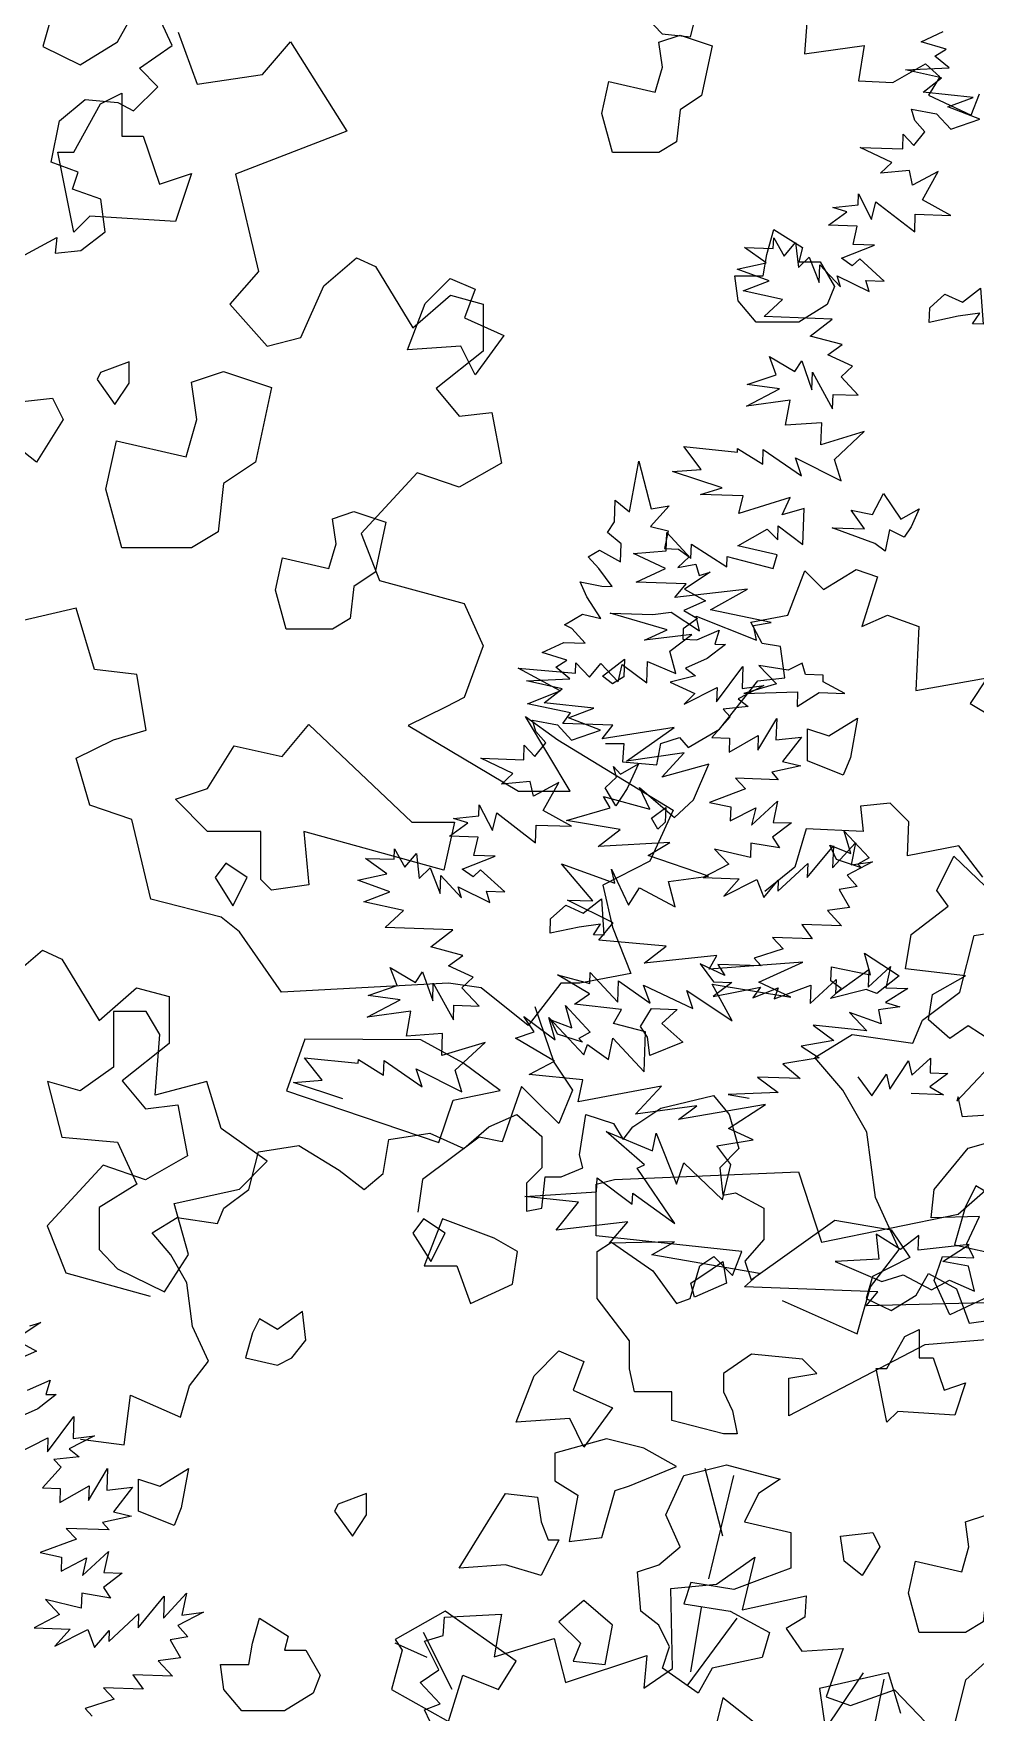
# Model space of a CAD drawing. Header units: inches. Extents: x 11.9 to 85.3, y 21.1 to 37.4.
# Drawn here: x 25.631 to 25.944, y 22.648 to 23.206 of the extents above; entities that cross this region are included whole.
import ezdxf

# ---------------------------------------------------------------- set-up
doc = ezdxf.new("R2010")
doc.units = ezdxf.units.IN
doc.header["$MEASUREMENT"] = 0
doc.layers.add('CAY', color=94, linetype='Continuous')
doc.layers.add('CAY-3', color=61, linetype='Continuous')

# ---------------------------------------------------------------- blocks, each defined once
blk = doc.blocks.new('A$C76451831')
at = {"layer": 'CAY'}
for p, q in [((1022.3, 1839.6), (1033, 1881.5)), ((1033, 1881.5), (1077.8, 1888.5)), ((994.6, 1818.9), (1022.3, 1839.6)), ((987.6, 1801.8), (994.6, 1818.9)), ((915, 1791.2), (942.7, 1808.3)), ((942.7, 1808.3), (987.6, 1801.8)), ((935.7, 1767), (915, 1791.2)), ((953.4, 1735.8), (935.7, 1767)), ((4659.2, 1730), (4666, 1767.4)), ((4666, 1767.4), (4675.2, 1732.1)), ((959.8, 1687.4), (953.4, 1735.8)), ((4648.1, 1722.6), (4648.6, 1738.5)), ((4648.6, 1738.5), (4659.2, 1730)), ((4688.4, 1734.4), (4674.7, 1719)), ((4675.2, 1732.1), (4688.4, 1734.4)), ((4642.8, 1714.7), (4648.1, 1722.6)), ((4674.7, 1719), (4687.7, 1715.8)), ((4687.7, 1715.8), (4685, 1702.8)), ((4653, 1706.2), (4642.8, 1714.7)), ((4652.5, 1693), (4653, 1706.2)), ((4628.6, 1696.6), (4636.9, 1701.7)), ((4636.5, 1688.1), (4628.6, 1696.6)), ((4636.9, 1701.7), (4652.5, 1693)), ((4685, 1702.8), (4695.4, 1702.4)), ((4703.4, 1696.7), (4694.9, 1688.8)), ((4694.9, 1688.8), (4708.2, 1691.1)), ((4695.4, 1702.4), (4703.4, 1696.7)), ((4708.2, 1691.1), (4710.6, 1682.8)), ((977.5, 1649), (959.8, 1687.4)), ((4627.6, 1667.1), (4622.5, 1678.2)), ((4622.5, 1678.2), (4638.7, 1674.9)), ((4646.4, 1674.6), (4636.5, 1688.1)), ((4718.8, 1685.3), (4699.8, 1672.8)), ((4710.6, 1682.8), (4718.8, 1685.3)), ((4637.9, 1650.9), (4627.6, 1667.1)), ((4638.7, 1674.9), (4646.4, 1674.6)), ((4699.8, 1672.8), (4715.4, 1664.1)), ((4611, 1646.4), (4624.4, 1654.1)), ((4624.4, 1654.1), (4637.9, 1650.9)), ((4715.4, 1664.1), (4699.3, 1656.9)), ((4699.3, 1656.9), (4709.5, 1651.1)), ((956.3, 1621.3), (977.5, 1649)), ((4616.3, 1643.5), (4611, 1646.4)), ((4626.4, 1632.7), (4616.3, 1643.5)), ((4698.8, 1643.4), (4698.5, 1635.7)), ((4709.5, 1651.1), (4698.8, 1643.4)), ((4708.9, 1635.3), (4725.5, 1642.4)), ((4725.5, 1642.4), (4722.4, 1632.1)), ((4594.4, 1625.7), (4610.5, 1633.3)), ((4610.5, 1633.3), (4626.4, 1632.7)), ((4698.5, 1635.7), (4708.9, 1635.3)), ((4730.1, 1631.8), (4716.6, 1621.4)), ((4722.4, 1632.1), (4730.1, 1631.8)), ((946.3, 1586.5), (956.3, 1621.3)), ((4612.8, 1620.1), (4594.4, 1625.7)), ((4604.5, 1614.9), (4612.8, 1620.1)), ((4716.6, 1621.4), (4700.5, 1614.3)), ((890.9, 1611.3), (946.3, 1586.5)), ((4582.8, 1604.8), (4615, 1606.4)), ((4609.3, 1598.9), (4582.8, 1604.8)), ((4615, 1606.4), (4604.5, 1614.9)), ((4708, 1608.6), (4689.3, 1603.8)), ((4689.3, 1603.8), (4707.5, 1595.4)), ((4700.5, 1614.3), (4708, 1608.6)), ((4723.6, 1589.4), (4743.1, 1615.5)), ((4743.1, 1615.5), (4742.6, 1599.2)), ((4595.8, 1588.5), (4609.3, 1598.9)), ((4699.6, 1587.6), (4724, 1599.9)), ((4707.5, 1595.4), (4699.6, 1587.6)), ((4724, 1599.9), (4723.6, 1589.4)), ((4758.5, 1601.4), (4739.6, 1591.6)), ((4739.6, 1591.6), (4747.1, 1585.9)), ((4742.6, 1599.2), (4758.5, 1601.4)), ((4632.8, 1584.5), (4595.8, 1588.5)), ((4614, 1577.4), (4632.8, 1584.5)), ((4747.1, 1585.9), (4728.4, 1583.8)), ((4728.4, 1583.8), (4733.7, 1578.2)), ((4587.2, 1575.6), (4605.7, 1572.3)), ((4589.7, 1567.4), (4587.2, 1575.6)), ((4597.1, 1559), (4589.7, 1567.4)), ((4605.7, 1572.3), (4616.2, 1561)), ((4637.7, 1568.4), (4614, 1577.4)), ((4616.2, 1561), (4637.7, 1568.4)), ((4733.7, 1578.2), (4720, 1562.8)), ((4754.1, 1553.5), (4768.1, 1577)), ((4768.1, 1577), (4767.5, 1561.2)), ((4580.8, 1546.4), (4581.1, 1557.2)), ((4581.1, 1557.2), (4589, 1548.8)), ((4589, 1548.8), (4597.1, 1559)), ((4720, 1562.8), (4733.1, 1562.4)), ((4732.8, 1552), (4754.5, 1564.3)), ((4733.1, 1562.4), (4732.8, 1552)), ((4754.5, 1564.3), (4754.1, 1553.5)), ((4767.5, 1561.2), (4786.6, 1563.2)), ((4786.6, 1563.2), (4772.4, 1545.1)), ((4572.7, 1536.2), (4549.1, 1547.5)), ((4549.1, 1547.5), (4580.8, 1546.4)), ((4785.9, 1541.9), (4764.4, 1537.2)), ((4772.4, 1545.1), (4785.9, 1541.9)), ((4564.3, 1528.4), (4572.7, 1536.2)), ((4585.6, 1530.3), (4564.3, 1528.4)), ((4588, 1519.4), (4585.6, 1530.3)), ((4606.9, 1529.6), (4588, 1519.4)), ((4595.3, 1508.7), (4606.9, 1529.6)), ((4769.2, 1531.6), (4737.5, 1532.7)), ((4737.5, 1532.7), (4745, 1524.8)), ((4764.4, 1537.2), (4769.2, 1531.6)), ((4745, 1524.8), (4718.3, 1514.8)), ((4528.9, 1502.9), (4547.6, 1504.9)), ((4547.6, 1504.9), (4547.9, 1513.1)), ((4547.9, 1513.1), (4557.6, 1494.1)), ((4557.6, 1494.1), (4560.8, 1507.2)), ((4560.8, 1507.2), (4589.5, 1484.9)), ((4616.2, 1497.1), (4595.3, 1508.7)), ((4718.3, 1514.8), (4734.1, 1511.6)), ((4734.1, 1511.6), (4733.7, 1501.1)), ((4733.7, 1501.1), (4752.6, 1510.9)), ((4749.5, 1497.9), (4768.7, 1515.8)), ((4752.6, 1510.9), (4749.5, 1497.9)), ((4768.7, 1515.8), (4765.4, 1500)), ((4525.8, 1489.8), (4539.3, 1499.8)), ((4539.3, 1499.8), (4528.9, 1502.9)), ((4589.5, 1484.9), (4589.9, 1498)), ((4589.9, 1498), (4616.2, 1497.1)), ((4779, 1499.6), (4765, 1489.2)), ((4765.4, 1500), (4779, 1499.6)), ((4484.8, 1472.7), (4485.1, 1480.4)), ((4485.1, 1480.4), (4492.8, 1466.9)), ((4547, 1489.1), (4525.8, 1489.8)), ((4543.8, 1475.6), (4547, 1489.1)), ((4722.1, 1480.2), (4732.6, 1469)), ((4748.6, 1473.9), (4722.1, 1480.2)), ((4749, 1484.7), (4748.6, 1473.9)), ((4770.2, 1481.3), (4749, 1484.7)), ((4765, 1489.2), (4770.2, 1481.3)), ((4790.7, 1459.3), (4810.1, 1482.6)), ((4809.5, 1466.3), (4826.5, 1484.8)), ((4810.1, 1482.6), (4809.5, 1466.3)), ((4826.5, 1484.8), (4823.2, 1468.6)), ((4463.6, 1473.4), (4484.8, 1472.7)), ((4479.5, 1462), (4463.6, 1473.4)), ((4492.8, 1466.9), (4501.3, 1477.1)), ((4501.3, 1477.1), (4503.4, 1458.4)), ((4535.3, 1465.5), (4559.7, 1475)), ((4559.7, 1475), (4543.8, 1475.6)), ((4732.6, 1469), (4713.7, 1459.2)), ((4769, 1449.1), (4791.1, 1469.7)), ((4791.1, 1469.7), (4790.7, 1459.3)), ((4839.1, 1470.7), (4820.2, 1461)), ((4823.2, 1468.6), (4839.1, 1470.7)), ((4458, 1457.3), (4479.5, 1462)), ((4481.7, 1448.7), (4458, 1457.3)), ((4503.4, 1458.4), (4511.4, 1466.3)), ((4511.4, 1466.3), (4518.8, 1447.4)), ((4518.8, 1447.4), (4519.3, 1460.6)), ((4519.3, 1460.6), (4534.6, 1444.2)), ((4543.3, 1459.7), (4535.3, 1465.5)), ((4548.9, 1465), (4543.3, 1459.7)), ((4566.9, 1448.5), (4548.9, 1465)), ((4713.7, 1459.2), (4740.4, 1458.3)), ((4740.4, 1458.3), (4729, 1445.5)), ((4729, 1445.5), (4753.5, 1457.8)), ((4753.5, 1457.8), (4758.5, 1444.5)), ((4758.5, 1444.5), (4769.3, 1457.3)), ((4769.3, 1457.3), (4769, 1449.1)), ((4820.2, 1461), (4827.6, 1452.5)), ((4462.4, 1441.3), (4481.7, 1448.7)), ((4534.6, 1444.2), (4532.2, 1452.4)), ((4532.2, 1452.4), (4555.8, 1440.7)), ((4555.8, 1440.7), (4553.3, 1449)), ((4553.3, 1449), (4566.9, 1448.5)), ((4827.6, 1452.5), (4814.4, 1450.3)), ((4814.4, 1450.3), (4822.1, 1436.9)), ((4491.7, 1434.8), (4462.4, 1441.3)), ((4478.1, 1422.1), (4491.7, 1434.8)), ((4822.1, 1436.9), (4805.7, 1434.7)), ((4805.7, 1434.7), (4816.2, 1423.5)), ((4528.3, 1420.4), (4478.1, 1422.1)), ((4512, 1407.8), (4528.3, 1420.4)), ((4786.8, 1424.5), (4794.5, 1413.8)), ((4816.2, 1423.5), (4786.8, 1424.5)), ((4200.3, 1384.7), (4224.5, 1405.3)), ((4224.5, 1405.3), (4238.7, 1398.8)), ((4535.8, 1401.5), (4512, 1407.8)), ((4773, 1406.4), (4751.5, 1399.4)), ((4794.5, 1413.8), (4765.1, 1414.8)), ((4765.1, 1414.8), (4773, 1406.4)), ((4238.7, 1398.8), (4266.4, 1353.4)), ((4487, 1379.2), (4482, 1392.5)), ((4482, 1392.5), (4500.7, 1381.4)), ((4525.1, 1393.7), (4535.8, 1401.5)), ((4543.4, 1385.4), (4525.1, 1393.7)), ((4711.4, 1395.4), (4721.4, 1381.9)), ((4729.7, 1386.6), (4711.4, 1395.4)), ((4724.6, 1394.9), (4729.7, 1386.6)), ((4756.7, 1393.8), (4724.6, 1394.9)), ((4751.5, 1399.4), (4756.7, 1393.8)), ((4835.9, 1377.9), (4852.3, 1393.2)), ((4852.3, 1393.2), (4849, 1377.4)), ((4500.7, 1381.4), (4505.9, 1389.4)), ((4505.9, 1389.4), (4513.4, 1367.9)), ((4513.4, 1367.9), (4513.8, 1381)), ((4513.8, 1381), (4528.7, 1353.7)), ((4535, 1377.5), (4543.4, 1385.4)), ((4735, 1381.4), (4721, 1371)), ((4721.4, 1381.9), (4735, 1381.4)), ((4792.9, 1365.8), (4812.1, 1383.7)), ((4811.7, 1373.3), (4836.3, 1391)), ((4812.1, 1383.7), (4811.7, 1373.3)), ((4836.3, 1391), (4835.9, 1377.9)), ((4266.4, 1353.4), (4294.1, 1377.6)), ((4294.1, 1377.6), (4318.3, 1371.1)), ((4318.3, 1371.1), (4318.3, 1336.3)), ((4464.9, 1355.9), (4489.4, 1368.7)), ((4465.5, 1371.8), (4487, 1379.2)), ((4489.4, 1368.7), (4465.5, 1371.8)), ((4547.7, 1363.9), (4535, 1377.5)), ((4721, 1371), (4756.1, 1378)), ((4756.1, 1378), (4750.4, 1370)), ((4750.4, 1370), (4769.3, 1377.5)), ((4766.3, 1369.4), (4793.3, 1379.4)), ((4769.3, 1377.5), (4766.3, 1369.4)), ((4793.3, 1379.4), (4792.9, 1365.8)), ((4865.3, 1376.9), (4848.6, 1366.6)), ((4849, 1377.4), (4865.3, 1376.9)), ((4497.2, 1360.3), (4464.9, 1355.9)), ((4493.9, 1341.8), (4497.2, 1360.3)), ((4528.7, 1353.7), (4529.1, 1364.6)), ((4529.1, 1364.6), (4547.7, 1363.9)), ((4822.1, 1359.3), (4834.8, 1345.7)), ((4845.4, 1350.8), (4822.1, 1359.3)), ((4859.4, 1363.5), (4843.5, 1361.3)), ((4843.5, 1361.3), (4845.4, 1350.8)), ((4848.6, 1366.6), (4859.4, 1363.5)), ((4520.7, 1343.6), (4493.9, 1341.8)), ((4520.1, 1327.3), (4520.7, 1343.6)), ((4834.8, 1345.7), (4795, 1349.9)), ((4795, 1349.9), (4810.5, 1338.4)), ((4318.3, 1336.3), (4283.5, 1308.6)), ((4552.2, 1337), (4520.1, 1327.3)), ((4530.1, 1316.5), (4552.2, 1337)), ((4810.5, 1338.4), (4786.3, 1334.3)), ((4786.3, 1334.3), (4799.6, 1325.7)), ((4431.5, 1309.1), (4418.5, 1325.8)), ((4418.5, 1325.8), (4458.3, 1321.7)), ((4458.3, 1321.7), (4458.4, 1324.4)), ((4458.4, 1324.4), (4477, 1312.9)), ((4477, 1312.9), (4477.4, 1323.8)), ((4477.4, 1323.8), (4505.7, 1304.2)), ((4799.6, 1325.7), (4772.7, 1321.2)), ((4772.7, 1321.2), (4785.5, 1310.3)), ((4851.8, 1302.5), (4865.7, 1323.4)), ((4865.7, 1323.4), (4868.1, 1312.9)), ((4868.1, 1312.9), (4882.1, 1325.5)), ((4882.1, 1325.5), (4881.7, 1314.6)), ((4283.5, 1308.6), (4300.6, 1287.9)), ((4410.2, 1307.5), (4431.5, 1309.1)), ((4446.9, 1295.4), (4410.2, 1307.5)), ((4501.2, 1317.5), (4535, 1300.5)), ((4505.7, 1304.2), (4501.2, 1317.5)), ((4535, 1300.5), (4530.1, 1316.5)), ((4753.8, 1311.4), (4769.3, 1300)), ((4785.5, 1310.3), (4753.8, 1311.4)), ((4828.1, 1311.5), (4838.5, 1297.6)), ((4838.5, 1297.6), (4849.5, 1313.5)), ((4849.5, 1313.5), (4851.8, 1302.5)), ((4894.8, 1314.2), (4881.4, 1304.2)), ((4881.7, 1314.6), (4894.8, 1314.2)), ((4682.3, 1288.4), (4721.2, 1297.8)), ((4721.2, 1297.8), (4733, 1283.7)), ((4769.3, 1300), (4732.1, 1298.6)), ((4732.1, 1298.6), (4747.8, 1295.7)), ((4891.6, 1298.4), (4867.6, 1299.3)), ((4881.4, 1304.2), (4891.6, 1298.4)), ((4300.6, 1287.9), (4324.7, 1290.9)), ((4324.7, 1290.9), (4331.8, 1253.1)), ((4554.9, 1274.6), (4575.8, 1283.7)), ((4575.8, 1283.7), (4594.3, 1267.5)), ((4622.2, 1253.8), (4626.9, 1283.7)), ((4626.9, 1283.7), (4647.3, 1277)), ((4661.5, 1274.6), (4682.3, 1288.4)), ((4733, 1283.7), (4740.1, 1258.5)), ((4481, 1265.2), (4511.3, 1269.9)), ((4511.3, 1269.9), (4536.5, 1258.5)), ((4536.5, 1258.5), (4554.9, 1274.6)), ((4647.3, 1277), (4654.4, 1265.2)), ((4654.4, 1265.2), (4661.5, 1274.6)), ((4377.3, 1228.2), (4384.3, 1256.1)), ((4384.3, 1256.1), (4414.2, 1260.8)), ((4414.2, 1260.8), (4444.1, 1242.4)), ((4476.7, 1240), (4481, 1265.2)), ((4594.3, 1267.5), (4594.3, 1244.3)), ((4740.1, 1258.5), (4725.9, 1244.3)), ((4269.3, 1246.1), (4228, 1201.2)), ((4300.6, 1235.4), (4269.3, 1246.1)), ((4331.8, 1253.1), (4300.6, 1235.4)), ((4594.3, 1244.3), (4582.9, 1232.9)), ((4608.4, 1237.6), (4624.5, 1244.3)), ((4624.5, 1244.3), (4622.2, 1253.8)), ((4725.9, 1244.3), (4728.3, 1223.9)), ((4444.1, 1242.4), (4462.6, 1228.2)), ((4462.6, 1228.2), (4476.7, 1240)), ((4582.9, 1232.9), (4582.9, 1212.1)), ((4594.3, 1214.4), (4596.6, 1237.6)), ((4596.6, 1237.6), (4608.4, 1237.6)), ((4358.8, 1214.4), (4377.3, 1228.2)), ((4728.3, 1223.9), (4737.7, 1225.8)), ((4737.7, 1225.8), (4758.6, 1214.4)), ((4305.7, 1196), (4324.2, 1207.4)), ((4324.2, 1207.4), (4354.1, 1203)), ((4354.1, 1203), (4358.8, 1214.4)), ((4582.9, 1212.1), (4594.3, 1214.4)), ((4758.6, 1214.4), (4758.6, 1191.2)), ((4228, 1201.2), (4241.6, 1166.4)), ((4319.5, 1179.8), (4305.7, 1196)), ((4749.1, 1161.4), (4811.2, 1205.4)), ((4811.2, 1205.4), (4852.9, 1198.3)), ((4852.9, 1198.3), (4866.7, 1177.9)), ((4758.6, 1191.2), (4744.4, 1175.1)), ((4331.3, 1159), (4319.5, 1179.8)), ((4744.4, 1175.1), (4749.1, 1161.4)), ((4866.7, 1177.9), (4839.1, 1163.7)), ((4241.6, 1166.4), (4304.1, 1149.3)), ((4335.6, 1126.7), (4331.3, 1159)), ((4839.1, 1163.7), (4834.4, 1147.6)), ((4871.4, 1149.9), (4880.4, 1166.1)), ((4880.4, 1166.1), (4901.2, 1154.7)), ((4834.4, 1147.6), (4852.9, 1138.5)), ((4852.9, 1138.5), (4871.4, 1149.9)), ((4901.2, 1154.7), (4910.7, 1129.1)), ((4910.7, 1129.1), (4942.9, 1133.8)), ((4347.4, 1101.2), (4335.6, 1126.7)), ((4333.2, 1082.7), (4347.4, 1101.2)), ((4326.6, 1059.5), (4333.2, 1082.7)), ((4284.9, 1039.1), (4289.6, 1076)), ((4289.6, 1076), (4326.6, 1059.5)), ((4252.7, 1043.4), (4284.9, 1039.1)), ((4728.3, 971.5), (4715.1, 1021.6)), ((4717.8, 939.8), (4736.3, 1016.3)), ((4701.9, 860.6), (4738.9, 910.7)), ((4704.6, 871.1), (4712.5, 918.7)), ((4527.8, 857.9), (4506.6, 900.2)), ((4509.3, 881.7), (4485.5, 892.2)), ((4781, 794.5), (4832.5, 870.4)), ((4850.9, 870.4), (4799.8, 858.6)), ((4860, 840.1), (4850.9, 870.4)), ((4799.8, 858.6), (4804.6, 826.3)), ((4826.2, 761), (4847.8, 865.6)), ((4728.3, 851.9), (4721.2, 824)), ((4760.5, 826.3), (4728.3, 851.9)), ((3915.1, 501.1), (3898, 463.3)), ((3898, 463.3), (3863.2, 445.6)), ((3863.2, 445.6), (3870.3, 414.4)), ((3870.3, 414.4), (3883.8, 380.2)), ((3831.9, 373.1), (3807.8, 341.8)), ((3846.1, 373.1), (3831.9, 373.1)), ((3883.8, 380.2), (3846.1, 373.1))]:
    blk.add_line(p, q, dxfattribs=at)
for points in [[(4205.5, 1917.1), (4235, 1933), (4233.9, 1921.4), (4252.9, 1923.5), (4270.8, 1937.2), (4267.7, 1961.4), (4246.6, 1968.8), (4250.8, 1981.5), (4230.8, 1988.9), (4237.1, 2019.4), (4256.1, 2035.3), (4280.3, 2033.1), (4291.9, 2026.8), (4309.9, 2044.7), (4296.2, 2058.5), (4320.4, 2075.3), (4312, 2093.3)], [(4660, 2108), (4683.2, 2083.8), (4704.3, 2081.7), (4712.8, 2115.4)], [(4794, 2138.6), (4788.7, 2069), (4833, 2075.3), (4828.8, 2049), (4854.1, 2047.9), (4878.3, 2061.6), (4888.9, 2052.1), (4880.5, 2038.4), (4912.1, 2023.7), (4918.4, 2039.5)], [(4930, 1151.2), (4896.3, 1135.4), (4884.7, 1160.7), (4891, 1178.6), (4914.2, 1177.5), (4908.9, 1188.1), (4918.4, 1208.1), (4882.5, 1207.1), (4884.7, 1228.2), (4910, 1258.8), (4924.7, 1263)], [(4939.5, 1284.1), (4905.7, 1282), (4902.6, 1296.7), (4901.5, 1293.6), (4937.4, 1331.5), (4910, 1349.5), (4896.3, 1340), (4880.4, 1353.7), (4883.6, 1372.7), (4907.9, 1386.4), (4863.6, 1391.6), (4867.8, 1417), (4895.2, 1438.1), (4886.8, 1449.7), (4899.4, 1475), (4922.6, 1452.8)], [(4680, 1494.9), (4675.3, 1503.2), (4686, 1511), (4685.6, 1500.1), (4680, 1494.9)], [(634.4, 1290.3), (625.9, 1308.2), (637.6, 1312.5), (622.8, 1328.3), (636.5, 1337.8), (625.9, 1358.9), (639.7, 1363.1), (640.7, 1376.8), (682.9, 1378.9), (677.6, 1347.3), (721.9, 1361), (730.4, 1328.3), (790.5, 1348.3), (788.4, 1324.1), (809.5, 1338.8), (808.4, 1397.9), (842.2, 1401.1), (870.6, 1421.1), (861.1, 1382.1), (908.6, 1392.6), (907.6, 1376.8), (893.8, 1368.4), (905.4, 1351.5), (936, 1353.6), (923.4, 1317.7), (941.3, 1311.4), (974, 1323), (997.2, 1298.7)], [(1018.3, 1296.6), (1026.7, 1330.4), (1055.2, 1355.7), (1081.6, 1355.7), (1079.5, 1346.2), (1107.9, 1353.6), (1102.7, 1284)], [(4146.1, 136.4), (4058.1, 134.1), (4066.6, 144.6), (3967.9, 148.1), (3979.1, 158.1), (3899.4, 171.8), (3916.1, 181.6), (3868, 180.6), (3881.7, 196.4), (3828.5, 190.1), (3845, 210.9), (3805.3, 215), (3858.5, 218.6), (3858.8, 229), (3884.9, 209.5), (3885.2, 217.6), (3916.5, 195.2), (3888.5, 236.1), (3894, 238.6), (3865.5, 263.2), (3899.8, 248.8), (3902.6, 261.9), (3917.6, 224.2), (3923.1, 239.9), (3951.6, 212.6), (3957.9, 238.7), (3947.6, 252.6), (3974.4, 257.1), (3956.2, 265.5), (3983.5, 283.1), (3919.2, 272.2), (3932.7, 282.1), (3887.2, 276), (3906.5, 296.7), (3844.9, 285.2), (3848.2, 301.4), (3808.5, 305.5), (3827.4, 315.3), (3798.5, 332.2), (3812.3, 337.1), (3804.5, 348.3), (3827.9, 331.1), (3823.1, 347.6), (3848.9, 320), (3851.8, 327.6), (3867.3, 316.6), (3870.6, 332.4), (3893.7, 307.5), (3894.8, 337), (3871, 343.2), (3876.8, 353.5), (3842, 357.4), (3853.2, 365.2), (3829.6, 379.1), (3853.4, 372.9), (3853.7, 381), (3874.2, 359), (3874.8, 374.8), (3898.2, 358.2), (3893.2, 371.5), (3929.8, 354.3), (3925.3, 367.6), (3958.9, 345.2), (3944, 372.4), (4002.2, 362.7), (3978.5, 373.9), (4011.2, 388.7), (3941.7, 383.4), (3947.5, 393.6), (3893.8, 387.8), (3910.1, 400.4), (3860, 404.8), (3870.8, 417.6), (3837, 434.6), (3855.6, 434), (3832.5, 461.5), (3871.9, 447), (3869.5, 457.5), (3882.2, 430.8), (3890.3, 443.7), (3916.6, 429.6), (3911.8, 448.3), (3941.4, 452.3), (3896.6, 467.5), (3912.8, 477.3), (3859.7, 474.2), (3876, 486.8), (3836.3, 493.6), (3868.4, 502.9), (3863.7, 511.2), (3897.8, 501.9), (3890.2, 518), (3916.2, 495.8), (3930.2, 508.9), (3941.6, 535.3), (3906.8, 525.6), (3923.3, 543.6), (3880.5, 537.4), (3915.8, 562.4), (3862.5, 553.9), (3870.5, 564), (3833.4, 565.3), (3839.1, 573.3), (3807.2, 579.8), (3831.5, 589.4), (3800.4, 606.4), (3842.9, 602.6), (3843.1, 610.3), (3853.2, 599.5), (3861.7, 609.7), (3874.4, 596.1), (3877.5, 609.1), (3895.6, 595.3), (3896.2, 611.2), (3917.2, 602.3), (3912.8, 618.8), (3929.1, 631.3), (3894, 627.1), (3910.6, 634.7), (3868.4, 647.1), (3900.1, 646), (3913.8, 647.7), (3934.6, 633.9), (3932.3, 644.8), (3976.9, 627), (3974.6, 637.9), (3987.8, 640.2), (3942.8, 649.4), (3970.1, 664.8), (3916.4, 658.5), (3924.9, 668.7), (3887.8, 670), (3909.5, 680.1), (3885.8, 691.3), (3909.9, 693.2), (3910.4, 706.8), (3928.3, 687.6), (3928.7, 698), (3954.8, 681.2), (3955.1, 688.9), (3989.2, 680), (3992.3, 690.3), (3963.1, 696.8), (3984.8, 709.2), (3992.7, 701.2), (3993, 711.6), (4011.1, 697.8), (4012.1, 724.6), (3996, 719.7), (4001.9, 732.6), (3963.9, 720.8), (3967.1, 733.8), (3935.4, 734.9), (3951.4, 739.8), (3914.7, 752), (3936, 753.5), (3923, 770.3), (3962.8, 766.2), (3962.9, 768.9), (3981.5, 757.4), (3981.9, 768.2), (4010.2, 748.6), (4005.7, 761.9), (4039.5, 744.9), (4034.6, 760.9), (4056.7, 781.5), (4024.6, 771.7), (4025.2, 788), (3998.4, 786.2), (4001.7, 804.7), (3969.4, 800.4), (3993.9, 813.1), (3970, 816.2), (3991.5, 823.6), (3986.5, 837), (4005.2, 825.9), (4010.4, 833.9), (4017.9, 812.3), (4018.3, 825.4), (4033.2, 798.2), (4033.6, 809), (4052.2, 808.4), (4039.5, 822), (4047.9, 829.8), (4029.6, 838.2), (4040.3, 846), (4016.5, 852.2), (4032.8, 864.8), (3982.6, 866.6), (3996.2, 879.2), (3966.9, 885.7), (3986.2, 893.2), (3962.5, 901.7), (3984, 906.4), (3968.1, 917.8), (3989.3, 917.1), (3989.6, 924.8), (3997.3, 911.4), (4005.8, 921.5), (4007.9, 902.9), (4015.9, 910.7), (4023.4, 891.9), (4023.8, 905), (4039.1, 888.6), (4036.7, 896.9), (4060.3, 885.2), (4057.8, 893.4), (4071.4, 892.9), (4053.4, 909.4), (4047.8, 904.2), (4039.8, 909.9), (4064.2, 919.5), (4048.4, 920), (4051.5, 933.5), (4030.3, 934.3), (4043.8, 944.2), (4033.4, 947.3), (4052.1, 949.4), (4052.4, 957.5), (4062.1, 938.6), (4065.3, 951.6), (4094, 929.3), (4094.4, 942.4), (4120.7, 941.5), (4099.8, 953.1), (4111.4, 974), (4092.5, 963.8), (4090.1, 974.8), (4068.8, 972.8), (4077.2, 980.7), (4053.6, 991.9), (4085.3, 990.8), (4085.6, 1001.7), (4093.5, 993.3), (4101.6, 1003.4), (4094.2, 1011.8), (4091.7, 1020.1), (4110.2, 1016.7), (4120.7, 1005.5), (4142.2, 1012.9), (4118.5, 1021.8), (4137.3, 1028.9), (4100.3, 1032.9), (4113.8, 1043.3), (4087.3, 1049.2), (4119.5, 1050.8), (4109, 1059.4), (4117.3, 1064.5), (4098.9, 1070.1), (4115, 1077.7)], [(4215.1, 1127.3), (4223.3, 1129.7), (4204.3, 1117.2), (4219.9, 1108.5), (4203.8, 1101.4)], [(4213.4, 1079.7), (4230, 1086.9), (4226.9, 1076.5), (4234.6, 1076.3), (4221.1, 1065.9), (4205, 1058.7)], [(4204.1, 1032), (4228.5, 1044.3), (4228.1, 1033.9), (4247.6, 1060), (4247.1, 1043.7), (4263, 1045.8), (4244.1, 1036.1), (4251.6, 1030.3), (4232.9, 1028.3), (4238.2, 1022.7), (4224.5, 1007.3), (4237.6, 1006.8), (4237.3, 996.4), (4259, 1008.8), (4258.6, 997.9), (4272.6, 1021.5), (4272, 1005.6), (4291.1, 1007.7), (4276.9, 989.6), (4290.4, 986.4), (4268.9, 981.7), (4273.7, 976.1), (4242, 977.2), (4249.5, 969.2), (4222.8, 959.3), (4238.6, 956), (4238.2, 945.6), (4257.1, 955.4), (4254, 942.3), (4273.2, 960.2), (4269.9, 944.5), (4283.5, 944), (4269.5, 933.6), (4274.7, 925.7), (4253.5, 929.2), (4253.1, 918.3), (4226.6, 924.7), (4237.1, 913.4), (4218.2, 903.7), (4244.9, 902.7), (4233.5, 890), (4258, 902.3), (4263, 889), (4273.8, 901.7), (4273.5, 893.6), (4295.6, 914.1), (4295.2, 903.7), (4314.6, 927.1), (4314, 910.8), (4331, 929.2), (4327.7, 913), (4343.6, 915.2), (4324.7, 905.4), (4332.1, 897), (4318.9, 894.7), (4326.6, 881.3), (4310.2, 879.2), (4320.7, 867.9), (4291.3, 868.9), (4299.1, 858.2), (4269.6, 859.3), (4277.5, 850.8), (4256, 843.9), (4261.2, 838.3)]]:
    blk.add_lwpolyline(points, dxfattribs=at)
for points in [[(4784.5, 1915.2), (4800.4, 1915.2), (4810.9, 1896.7), (4805.6, 1883.5), (4784.5, 1870.3), (4752.8, 1870.3), (4739.6, 1886.1), (4737, 1904.6), (4758.1, 1904.6), (4760.8, 1920.5), (4766, 1939), (4787.2, 1925.7)], [(4507.9, 1884.3), (4526.4, 1902.8), (4544.9, 1894.9), (4536.9, 1873.7), (4566, 1860.5), (4544.9, 1831.5), (4534.3, 1852.6), (4494.7, 1850)], [(4267.5, 1833.2), (4264.9, 1827.9), (4278.1, 1809.4), (4288.7, 1825.2), (4288.7, 1841.1)], [(4396.9, 1672), (4402.2, 1695.8), (4436.5, 1687.9), (4441.8, 1706.3), (4439.1, 1724.8), (4455, 1730.1), (4478.7, 1722.2), (4470.8, 1685.2), (4455, 1674.7), (4452.3, 1650.9), (4439.1, 1643), (4404.8, 1643)], [(1085.8, 1672.3), (1081.8, 1704), (1054.1, 1684.2), (1034.3, 1696), (1026.4, 1680.2), (1018.5, 1652.5), (1054.1, 1644.6), (1069.9, 1652.5)], [(4639.1, 1608.3), (4655.4, 1620.8), (4655, 1607.7), (4646.6, 1602.6)], [(4791, 1545.5), (4791, 1569.3), (4806.8, 1564), (4827.9, 1577.2), (4822.7, 1548.1), (4817.4, 1534.9)], [(4641.2, 1525.7), (4649.6, 1533.5), (4647.2, 1541.3), (4652.4, 1535.7), (4665.8, 1543.4), (4657.5, 1525.1), (4648.9, 1512.3)], [(4376, 1459.3), (4360.2, 1469.9), (4352.3, 1459.3), (4365.5, 1438.2)], [(4640.1, 1416.5), (4632.4, 1416.7), (4637.7, 1424.7), (4621.8, 1422.5), (4600.3, 1417.9), (4600.7, 1428.7), (4611.9, 1438.8), (4624.8, 1432.9), (4638.3, 1443.3)], [(4624.2, 1337.2), (4605.8, 1343.3), (4600.8, 1353.9), (4616.4, 1347.9), (4611.6, 1364.4), (4629.9, 1344.7), (4621.6, 1340)], [(4672.4, 1341), (4667.2, 1348.9), (4675.4, 1362.2), (4694.4, 1361.5), (4683.1, 1351), (4698.5, 1337.4), (4674.2, 1327.3)], [(4522.5, 1195.9), (4506.6, 1206.4), (4498.7, 1195.9), (4511.9, 1174.8)], [(4720.4, 1169.5), (4728.3, 1174.8), (4731, 1158.9), (4707.2, 1148.4), (4704.6, 1158.9)], [(4419.5, 1116.7), (4416.9, 1137.8), (4398.4, 1124.6), (4385.2, 1132.5), (4380, 1122), (4374.7, 1103.5), (4398.4, 1098.2), (4409, 1103.5)], [(4862.9, 1119.3), (4873.5, 1124.6), (4873.5, 1103.5), (4884.1, 1103.5), (4892, 1079.7), (4907.8, 1085), (4899.9, 1061.2), (4857.7, 1063.9), (4849.7, 1055.9), (4841.8, 1095.6), (4849.7, 1095.6)], [(4588.5, 1090.3), (4606.9, 1108.8), (4625.4, 1100.8), (4617.5, 1079.7), (4646.5, 1066.5), (4625.4, 1037.5), (4614.9, 1058.6), (4575.3, 1055.9)], [(3862.3, 1017), (3867.6, 1040.8), (3901.9, 1032.9), (3907.2, 1051.4), (3904.5, 1069.8), (3920.4, 1075.1), (3944.1, 1067.2), (3936.2, 1030.2), (3920.4, 1019.7), (3917.7, 995.9), (3904.5, 988), (3870.2, 988)], [(4295.5, 989.9), (4295.5, 1013.7), (4311.3, 1008.4), (4332.5, 1021.6), (4327.2, 992.6), (4321.9, 979.4)], [(4709.9, 855.3), (4683.5, 873.8), (4688.8, 889.6), (4680.8, 905.5), (4667.6, 916), (4665, 945.1), (4680.8, 950.3), (4696.7, 963.5), (4686.1, 987.3), (4699.3, 1016.3), (4731, 1024.3), (4770.6, 1013.7), (4754.7, 1003.1), (4744.2, 982), (4778.5, 974.1), (4778.5, 947.7), (4757.4, 939.8), (4736.3, 931.9), (4704.6, 937.1), (4699.3, 921.3), (4733.6, 916), (4762.7, 900.2), (4757.4, 881.7), (4720.4, 873.8)], [(4443.3, 995.2), (4440.7, 989.9), (4453.9, 971.5), (4464.4, 987.3), (4464.4, 1003.1)], [(4554.1, 982), (4567.3, 1003.1), (4591.1, 1000.5), (4593.7, 982), (4599, 968.8), (4606.9, 968.8), (4593.7, 942.4), (4567.3, 950.3), (4533, 947.7)], [(4865.6, 929.2), (4870.9, 953), (4905.2, 945.1), (4910.4, 963.5), (4907.8, 982), (4923.6, 987.3), (4947.4, 979.4), (4939.5, 942.4), (4923.6, 931.9), (4921, 908.1), (4907.8, 900.2), (4873.5, 900.2)], [(4818.1, 953), (4815.4, 971.5), (4839.2, 974.1), (4844.5, 963.5), (4831.3, 942.4)], [(4641.2, 876.4), (4646.5, 905.5), (4625.4, 923.9), (4606.9, 908.1), (4622.8, 892.2), (4617.5, 879)], [(4403.7, 887), (4419.5, 887), (4430.1, 868.5), (4424.8, 855.3), (4403.7, 842.1), (4372, 842.1), (4358.8, 857.9), (4356.2, 876.4), (4377.3, 876.4), (4380, 892.2), (4385.2, 910.7), (4406.4, 897.5)], [(4562.1, 857.9), (4575.3, 879), (4522.5, 916), (4485.5, 894.9), (4490.8, 887), (4482.9, 857.9), (4525.1, 834.2), (4535.7, 868.5)], [(4144.6, 860.9), (4136.9, 861.2), (4142.2, 869.2), (4126.3, 867), (4104.8, 862.3), (4105.2, 873.2), (4116.4, 883.2), (4129.3, 877.3), (4142.8, 887.7)], [(4064.6, 698.7), (4032.9, 710.2), (4056.9, 709.4), (4046.9, 723.3), (4062.7, 720.1), (4070.9, 735.6), (4083.8, 716.6), (4097.3, 724.3), (4091.3, 710.9), (4086.1, 703.4), (4075.4, 708.7), (4072.1, 693)], [(4013.2, 601.7), (4010.8, 609.9), (4000.2, 604.8), (3978.6, 608.3), (3991.7, 594.7), (3967.4, 587.4), (4007.3, 588.7), (4006.9, 577.9), (4023.2, 588.2), (4042.2, 587.5), (4026.2, 596.2), (4026.3, 601.2)], [(4054.6, 458.4), (4036.2, 464.5), (4031.1, 475.1), (4046.8, 469.1), (4041.9, 485.6), (4060.3, 465.9), (4052, 461.2)], [(4032, 374.8), (4032.4, 385.2), (4061.2, 379.2), (4056.8, 395.2), (4082.5, 378.5), (4066.1, 365.4), (4058.1, 368.4), (4031.6, 361.7), (4039.5, 369.1)], [(4138.2, 144.9), (4133.9, 163.6), (4114.9, 167), (4134.4, 179.5), (4096.7, 175.3), (4097, 186.2), (4083.5, 175.8), (4065.4, 187.3), (4067.4, 168.6), (4035.2, 167), (4069.6, 152.2), (4085.6, 157.1), (4106.5, 146), (4119.9, 153.2)]]:
    blk.add_lwpolyline(points, close=True, dxfattribs=at)
at = {"layer": 'CAY-3'}
for p, q in [((3503.8, 1070), (3517.3, 1094.2)), ((3455.4, 1090.7), (3448.4, 1066.5)), ((3476.1, 1052.9), (3503.8, 1070)), ((3548.6, 1077.1), (3562.7, 1038.8)), ((3611.1, 1045.8), (3631.7, 1070)), ((3631.7, 1070), (3673.6, 1003.9)), ((3448.4, 1066.5), (3476.1, 1052.9)), ((3562.7, 1038.8), (3611.1, 1045.8)), ((3673.6, 1003.9), (3591, 972.1)), ((3591, 972.1), (3608.1, 900.1)), ((3656.5, 889.5), (3680.7, 910.2)), ((3680.7, 910.2), (3694.8, 903.7)), ((3608.1, 900.1), (3586.9, 875.9)), ((3694.8, 903.7), (3722.5, 858.3)), ((3639.4, 851.2), (3656.5, 889.5)), ((3586.9, 875.9), (3614.6, 844.7)), ((3722.5, 858.3), (3750.2, 882.4)), ((3750.2, 882.4), (3774.4, 875.9)), ((3774.4, 875.9), (3774.4, 841.1)), ((3614.6, 844.7), (3639.4, 851.2)), ((3774.4, 841.1), (3739.6, 813.4)), ((3739.6, 813.4), (3756.7, 792.8)), ((3756.7, 792.8), (3780.9, 795.7)), ((3780.9, 795.7), (3788, 758)), ((3725.5, 750.9), (3684.2, 706.1)), ((3756.7, 740.3), (3725.5, 750.9)), ((3788, 758), (3756.7, 740.3)), ((3684.2, 706.1), (3697.8, 671.3)), ((3697.8, 671.3), (3760.3, 654.2)), ((3473.1, 650.6), (3396.5, 632.9)), ((3486.7, 605.2), (3473.1, 650.6)), ((3760.3, 654.2), (3774.4, 622.9)), ((3774.4, 622.9), (3760.3, 584.6)), ((3517.9, 601.7), (3486.7, 605.2)), ((3525, 560.4), (3517.9, 601.7)), ((3760.3, 584.6), (3746.7, 577.5)), ((3746.7, 577.5), (3719, 563.9)), ((3500.8, 553.3), (3525, 560.4)), ((3719, 563.9), (3800.7, 515.2)), ((3839, 515.2), (3805.7, 570.4)), ((3805.7, 570.4), (3829.8, 553.3)), ((3473.1, 539.7), (3500.8, 553.3)), ((3829.8, 553.3), (3915.1, 501.1)), ((3483.1, 504.9), (3473.1, 539.7)), ((86.7, 510.8), (100.8, 469.5)), ((3800.7, 515.2), (3839, 515.2)), ((3514.4, 494.3), (3483.1, 504.9)), ((3528.5, 435.3), (3514.4, 494.3)), ((100.8, 469.5), (114.4, 448.9)), ((76.8, 451.7), (62.5, 410.5)), ((86.7, 441.8), (76.8, 451.7)), ((114.4, 448.9), (104.4, 424.1)), ((104.4, 424.1), (86.7, 441.8)), ((3580.4, 421.8), (3528.5, 435.3)), ((45.4, 414.1), (3.5, 382.8)), ((62.5, 410.5), (45.4, 414.1)), ((3594, 411.1), (3580.4, 421.8)), ((3625.2, 366.3), (3594, 411.1)), ((145.6, 382.8), (281.8, 388.3)), ((281.8, 388.3), (298.9, 336.4)), ((3.5, 382.8), (0, 358.6)), ((132.1, 379.3), (145.6, 382.8)), ((132.1, 340.9), (132.1, 379.3)), ((400.1, 357.1), (424.3, 378.3)), ((3748.8, 373.1), (3625.2, 366.3)), ((3773, 369.5), (3748.8, 373.1)), ((3807.8, 341.8), (3773, 369.5)), ((298.9, 336.4), (400.1, 357.1)), ((240, 329.4), (132.1, 340.9)), ((132.7, 329.4), (143.3, 336.4)), ((143.3, 336.4), (173.9, 315.2)), ((132.7, 294.5), (132.7, 329.4)), ((208.7, 318.7), (219.3, 325.8)), ((219.3, 325.8), (232.9, 311.7)), ((232.9, 311.7), (240, 329.4)), ((173.9, 315.2), (191.6, 291)), ((201.6, 294.5), (208.7, 318.7)), ((156.8, 263.3), (132.7, 294.5)), ((191.6, 291), (201.6, 294.5)), ((156.8, 242.6), (156.8, 263.3)), ((420.8, 263.9), (375.4, 260.4)), ((247, 253.3), (226.4, 239.1)), ((284.8, 249.7), (247, 253.3)), ((375.4, 260.4), (274.7, 207.8)), ((295.4, 239.1), (284.8, 249.7)), ((160.4, 225.5), (156.8, 242.6)), ((226.4, 239.1), (226.4, 225.5)), ((274.7, 235.6), (295.4, 239.1)), ((188.1, 225.5), (160.4, 225.5)), ((188.1, 204.3), (188.1, 225.5)), ((226.4, 225.5), (232.9, 211.4)), ((274.7, 207.8), (274.7, 235.6)), ((232.9, 211.4), (236.4, 194.3)), ((226.4, 194.3), (188.1, 204.3)), ((236.4, 194.3), (226.4, 194.3))]:
    blk.add_line(p, q, dxfattribs=at)
for points in [[(3491.1, 1024.1), (3507, 1032), (3507, 1000.3), (3522.8, 1000.3), (3534.7, 964.7), (3558.4, 972.6), (3546.6, 936.9), (3483.2, 940.9), (3471.3, 929), (3459.5, 988.4), (3471.3, 988.4)], [(3495.1, 738.9), (3503, 774.6), (3554.5, 762.7), (3562.4, 790.4), (3558.4, 818.1), (3582.2, 826), (3617.8, 814.2), (3605.9, 758.7), (3582.2, 742.9), (3578.2, 707.2), (3558.4, 695.3), (3507, 695.3)], [(3423.8, 774.6), (3419.9, 802.3), (3455.5, 806.2), (3463.4, 790.4), (3443.6, 758.7)], [(3570.3, 517.1), (3590.1, 548.8), (3625.7, 540.9), (3645.5, 564.6), (3721.6, 492.2), (3753.2, 492.2), (3745.3, 456.6), (3641.6, 485.4), (3645.5, 445.8), (3617.8, 441.9), (3609.9, 449.8), (3609.9, 485.4), (3570.3, 485.4), (3546.6, 509.2)], [(56.6, 339.4), (18.3, 353.5), (4.7, 318.7), (28.9, 318.7), (38.9, 291), (70.2, 305.2), (73.7, 329.4)], [(3535, 335), (3525, 352.1), (3500.8, 352.1), (3500.8, 310.9), (3476.1, 293.2), (3451.9, 300.2), (3462.5, 259), (3503.8, 255.4), (3517.9, 224.1), (3490.2, 207), (3490.2, 175.8), (3503.8, 161.6), (3538.6, 144.5), (3556.3, 172.2), (3545.6, 210), (3594, 220.6), (3614.6, 241.3), (3580.4, 265.4), (3569.8, 300.2), (3531.5, 290.2)], [(3728.2, 331.2), (3642.3, 331.5), (3628.8, 293.2), (3741.7, 255.1), (3752.3, 286.4), (3787.1, 293.5), (3759.4, 314.1)], [(167.4, 183.7), (139.7, 190.7), (101.4, 180.1), (101.4, 159.5), (118.5, 148.9), (112, 114.6), (136.2, 117.6), (146.2, 152.4), (156.8, 155.9), (191.6, 170.1)]]:
    blk.add_lwpolyline(points, close=True, dxfattribs=at)
for points in [[(138.9, 705.6), (152.6, 705.6), (151.5, 691.9), (176.9, 689.8), (180, 705.6), (193.7, 709.9), (200.1, 702.5), (223.3, 716.2), (251.7, 752), (271.8, 754.2), (268.6, 777.4), (254.9, 779.5), (246.5, 795.3), (273.9, 800.6), (286.5, 833.3), (300.3, 819.5), (324.5, 834.3), (340.3, 829), (328.7, 792.1), (347.7, 800.6), (370.9, 792.1), (368.8, 744.7), (421.5, 754.2), (408.9, 735.2), (426.8, 724.6)], [(418.4, 606.5), (400.5, 629.7), (362.5, 622.3), (363.5, 647.6), (349.8, 661.3), (327.7, 659.2), (329.8, 640.3), (287.6, 642.4), (279.2, 613.9), (257, 596)]]:
    blk.add_lwpolyline(points, dxfattribs=at)

msp = doc.modelspace()

# ---------------------------------------------------------------- block references
at = {"layer": 'CAY', "xscale": 0.0004489089019145984, "yscale": 0.0004489089019145984, "zscale": 0.0004489089019145984}
for p in [(24.08562, 22.72302), (25.7583, 22.65341), (23.73714, 22.27055), (25.47952, 22.06171)]:
    msp.add_blockref('A$C76451831', p, dxfattribs=at)

doc.saveas('drawing.dxf')
